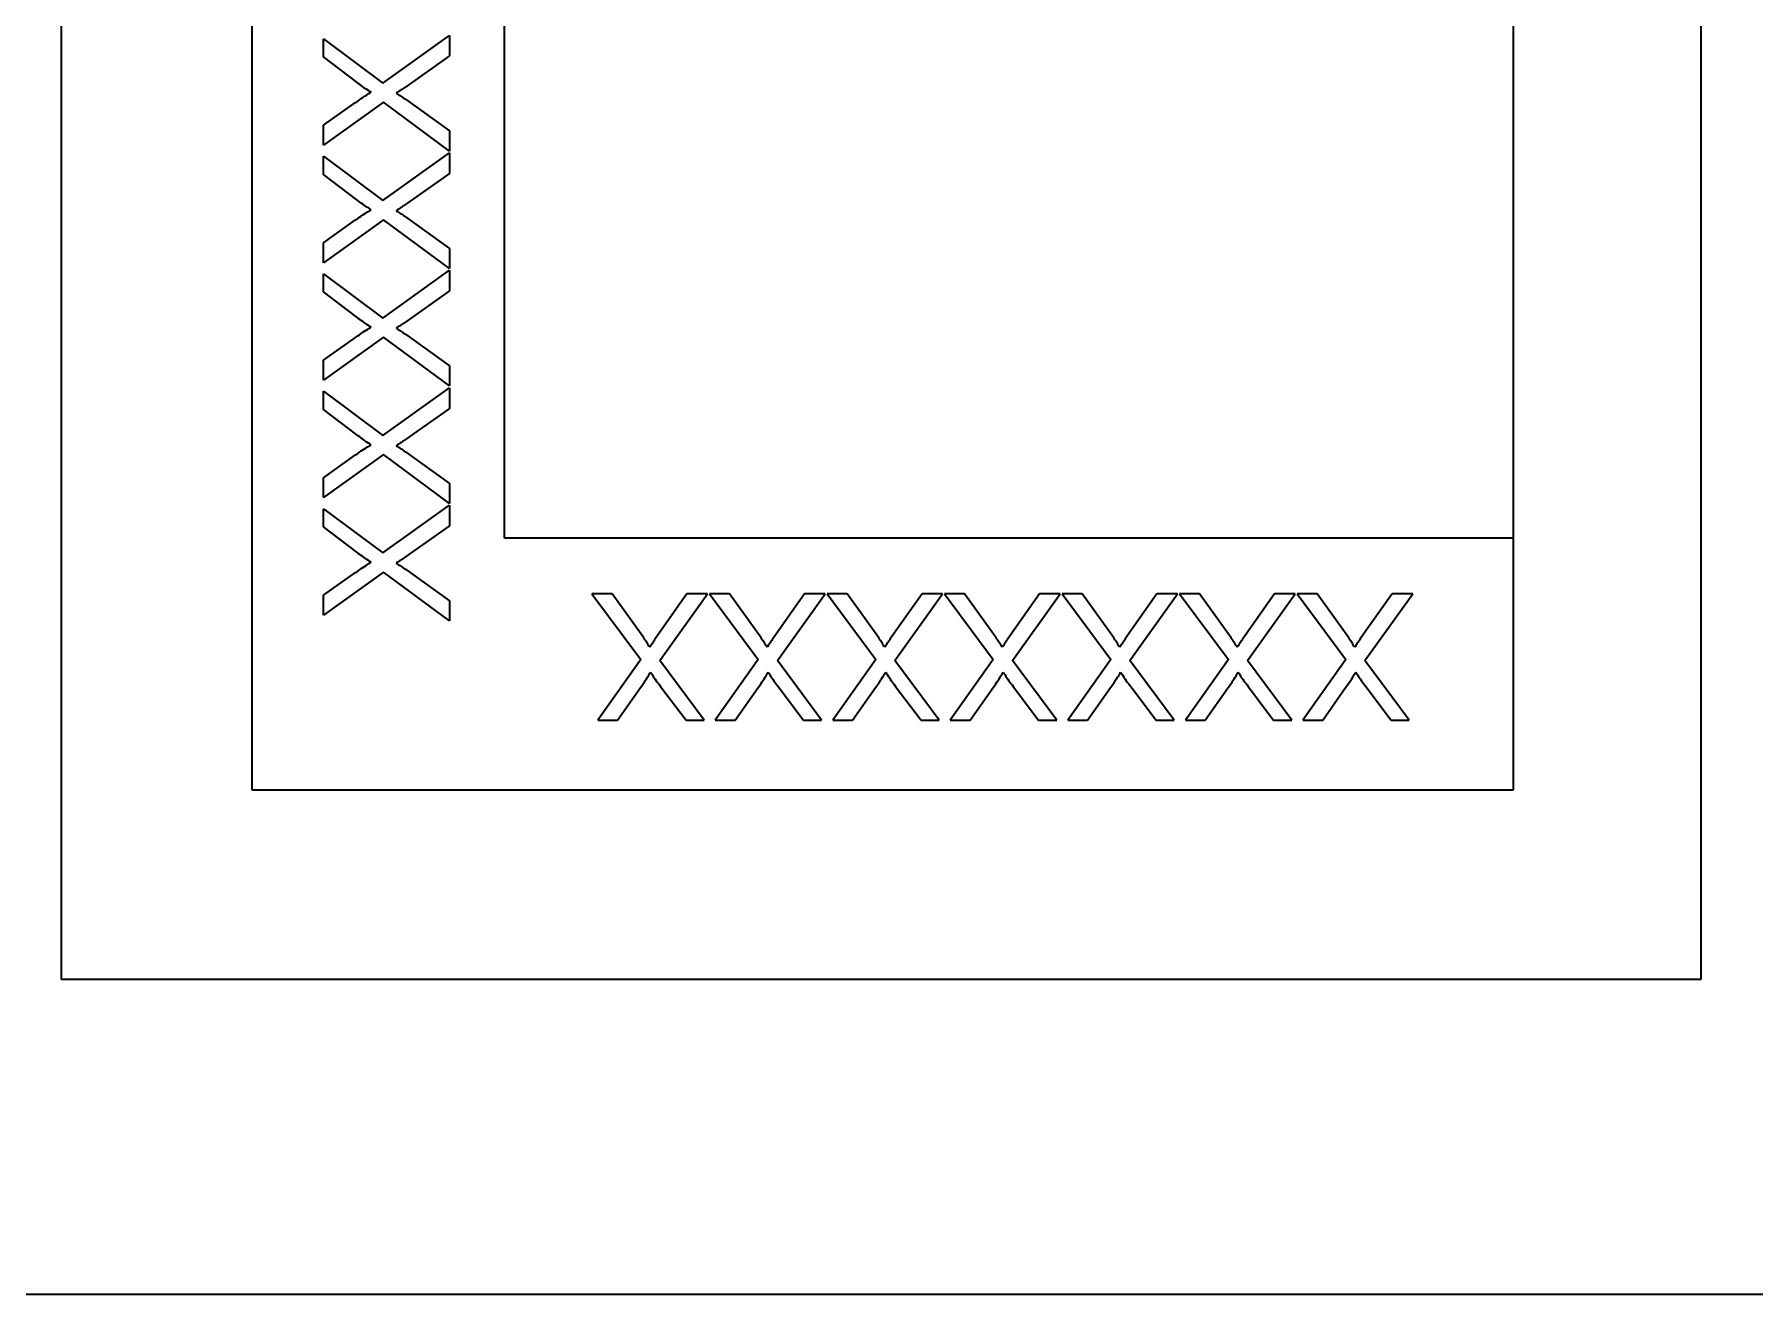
# Model space of a CAD drawing. Extents: x -1051 to 2563, y -231 to 775.
# Drawn here: x -625.56 to -611.92, y 139.98 to 149.98 of the extents above; entities that cross this region are included whole.
import ezdxf

# ---------------------------------------------------------------- set-up
doc = ezdxf.new("R2010")
doc.units = 0

msp = doc.modelspace()

# ---------------------------------------------------------------- linework, layer by layer
at = {"color": 7, "lineweight": 35, "ltscale": 0.375}
for p, q in [((-625.347, 142.483), (-625.347, 157.483)), ((-612.347, 157.483), (-612.347, 142.483))]:
    msp.add_line(p, q, dxfattribs=at)
at = {"color": 7, "lineweight": 35, "ltscale": 0.3}
msp.add_line((-623.835, 143.983), (-623.835, 155.983), dxfattribs=at)
at = {"color": 7, "lineweight": 35, "ltscale": 0.2}
for p, q in [((-621.835, 145.983), (-621.835, 153.983)), ((-613.835, 153.983), (-613.835, 145.983)), ((-613.835, 145.983), (-621.835, 145.983))]:
    msp.add_line(p, q, dxfattribs=at)
at = {"color": 7, "lineweight": 35, "ltscale": 0.003598}
for p, q in [((-623.27, 149.799), (-623.27, 149.943)), ((-623.27, 148.867), (-623.27, 149.011)), ((-623.27, 147.004), (-623.27, 147.148)), ((-623.27, 146.072), (-623.27, 146.216)), ((-619.463, 144.54), (-619.319, 144.54)), ((-617.599, 144.54), (-617.455, 144.54)), ((-616.667, 144.54), (-616.523, 144.54)), ((-614.804, 144.54), (-614.66, 144.54))]:
    msp.add_line(p, q, dxfattribs=at)
at = {"color": 7, "lineweight": 35, "ltscale": 0.014696}
for p, q in [((-623.27, 149.943), (-622.799, 149.592)), ((-623.27, 149.011), (-622.799, 148.66)), ((-623.27, 148.079), (-622.799, 147.728)), ((-623.27, 147.148), (-622.799, 146.796)), ((-623.27, 146.216), (-622.799, 145.865)), ((-619.319, 144.54), (-619.67, 145.012)), ((-616.523, 144.54), (-616.875, 145.012)), ((-614.66, 144.54), (-615.011, 145.012))]:
    msp.add_line(p, q, dxfattribs=at)
at = {"color": 7, "lineweight": 35, "ltscale": 0.016256}
for p, q in [((-622.799, 149.592), (-622.27, 149.97)), ((-622.799, 148.66), (-622.27, 149.038)), ((-622.799, 147.728), (-622.27, 148.107)), ((-622.799, 146.796), (-622.27, 147.175)), ((-622.799, 145.865), (-622.27, 146.243)), ((-620.602, 145.012), (-620.223, 145.54)), ((-617.806, 145.012), (-617.428, 145.54)), ((-615.943, 145.012), (-615.564, 145.54))]:
    msp.add_line(p, q, dxfattribs=at)
at = {"color": 7, "lineweight": 35, "ltscale": 0.004092}
for p, q in [((-622.27, 149.97), (-622.27, 149.807)), ((-622.27, 146.243), (-622.27, 146.079)), ((-620.223, 145.54), (-620.387, 145.54)), ((-619.291, 145.54), (-619.455, 145.54)), ((-618.36, 145.54), (-618.523, 145.54)), ((-617.428, 145.54), (-617.591, 145.54)), ((-616.496, 145.54), (-616.66, 145.54)), ((-615.564, 145.54), (-615.728, 145.54)), ((-614.632, 145.54), (-614.796, 145.54))]:
    msp.add_line(p, q, dxfattribs=at)
at = {"color": 7, "lineweight": 35, "ltscale": 0.008325}
for p, q in [((-623.005, 149.598), (-623.27, 149.799)), ((-623.005, 148.666), (-623.27, 148.867)), ((-623.005, 147.734), (-623.27, 147.935)), ((-623.005, 146.802), (-623.27, 147.004)), ((-623.005, 145.871), (-623.27, 146.072)), ((-620.596, 144.806), (-620.394, 144.54)), ((-615.937, 144.806), (-615.735, 144.54))]:
    msp.add_line(p, q, dxfattribs=at)
at = {"color": 7, "lineweight": 35, "ltscale": 0.010915}
for p, q in [((-622.27, 149.807), (-622.627, 149.555)), ((-622.27, 148.875), (-622.627, 148.623)), ((-622.27, 147.943), (-622.627, 147.691)), ((-622.27, 147.011), (-622.627, 146.759)), ((-622.27, 146.079), (-622.627, 145.828)), ((-620.387, 145.54), (-620.639, 145.184)), ((-619.455, 145.54), (-619.707, 145.184)), ((-618.523, 145.54), (-618.775, 145.184)), ((-617.591, 145.54), (-617.843, 145.184)), ((-616.66, 145.54), (-616.911, 145.184)), ((-615.728, 145.54), (-615.98, 145.184)), ((-614.796, 145.54), (-615.048, 145.184))]:
    msp.add_line(p, q, dxfattribs=at)
at = {"color": 7, "lineweight": 35, "ltscale": 0.000371865}
for p, q in [((-622.993, 149.589), (-623.005, 149.598)), ((-622.993, 148.657), (-623.005, 148.666))]:
    msp.add_line(p, q, dxfattribs=at)
at = {"color": 7, "lineweight": 35, "ltscale": 0.000366211}
msp.add_line((-622.981, 149.58), (-622.993, 149.589), dxfattribs=at)
at = {"color": 7, "lineweight": 35, "ltscale": 0.000359668}
msp.add_line((-622.97, 149.572), (-622.981, 149.58), dxfattribs=at)
at = {"color": 7, "lineweight": 35, "ltscale": 0.000356312}
for p, q in [((-622.958, 149.563), (-622.97, 149.572)), ((-622.958, 148.631), (-622.97, 148.64)), ((-622.958, 146.768), (-622.97, 146.776)), ((-622.958, 145.836), (-622.97, 145.844))]:
    msp.add_line(p, q, dxfattribs=at)
at = {"color": 7, "lineweight": 35, "ltscale": 0.000349046}
for p, q in [((-622.947, 149.555), (-622.958, 149.563)), ((-622.947, 148.623), (-622.958, 148.631)), ((-622.947, 147.692), (-622.958, 147.7))]:
    msp.add_line(p, q, dxfattribs=at)
at = {"color": 7, "lineweight": 35, "ltscale": 0.000344092}
for p, q in [((-622.935, 149.547), (-622.947, 149.555)), ((-622.935, 148.616), (-622.947, 148.623)), ((-622.935, 145.82), (-622.947, 145.828))]:
    msp.add_line(p, q, dxfattribs=at)
at = {"color": 7, "lineweight": 35, "ltscale": 0.000338141}
for p, q in [((-622.924, 149.54), (-622.935, 149.547)), ((-622.924, 148.608), (-622.935, 148.616)), ((-622.924, 147.676), (-622.935, 147.684))]:
    msp.add_line(p, q, dxfattribs=at)
at = {"color": 7, "lineweight": 35, "ltscale": 0.000331493}
msp.add_line((-622.931, 149.494), (-622.92, 149.501), dxfattribs=at)
at = {"color": 7, "lineweight": 35, "ltscale": 0.000333708}
for p, q in [((-622.913, 149.533), (-622.924, 149.54)), ((-622.913, 145.805), (-622.924, 145.813))]:
    msp.add_line(p, q, dxfattribs=at)
at = {"color": 7, "lineweight": 35, "ltscale": 0.000306389}
msp.add_line((-622.92, 149.501), (-622.91, 149.508), dxfattribs=at)
at = {"color": 7, "lineweight": 35, "ltscale": 0.00032783}
for p, q in [((-622.902, 149.525), (-622.913, 149.533)), ((-622.902, 148.594), (-622.913, 148.601))]:
    msp.add_line(p, q, dxfattribs=at)
at = {"color": 7, "lineweight": 35, "ltscale": 0.000282036}
for p, q in [((-622.91, 149.508), (-622.9, 149.514)), ((-622.91, 148.576), (-622.9, 148.582)), ((-622.91, 147.644), (-622.9, 147.65))]:
    msp.add_line(p, q, dxfattribs=at)
at = {"color": 7, "lineweight": 35, "ltscale": 0.000321788}
for p, q in [((-622.891, 149.519), (-622.902, 149.525)), ((-622.891, 148.587), (-622.902, 148.594)), ((-622.891, 147.655), (-622.902, 147.662)), ((-622.891, 146.723), (-622.902, 146.73)), ((-622.891, 145.792), (-622.902, 145.798))]:
    msp.add_line(p, q, dxfattribs=at)
at = {"color": 7, "lineweight": 35, "ltscale": 0.000256639}
for p, q in [((-622.9, 149.514), (-622.891, 149.519)), ((-622.9, 146.718), (-622.891, 146.723)), ((-622.9, 145.786), (-622.891, 145.792))]:
    msp.add_line(p, q, dxfattribs=at)
at = {"color": 7, "lineweight": 35, "ltscale": 0.000212126}
for p, q in [((-622.687, 149.516), (-622.694, 149.511)), ((-622.687, 148.584), (-622.694, 148.579)), ((-622.687, 147.652), (-622.694, 147.648)), ((-622.687, 146.72), (-622.694, 146.716)), ((-622.687, 145.789), (-622.694, 145.784))]:
    msp.add_line(p, q, dxfattribs=at)
at = {"color": 7, "lineweight": 35, "ltscale": 0.000311089}
for p, q in [((-622.694, 149.511), (-622.683, 149.505)), ((-622.694, 145.784), (-622.683, 145.778))]:
    msp.add_line(p, q, dxfattribs=at)
at = {"color": 7, "lineweight": 35, "ltscale": 0.000209338}
for p, q in [((-622.68, 149.52), (-622.687, 149.516)), ((-622.68, 145.793), (-622.687, 145.789))]:
    msp.add_line(p, q, dxfattribs=at)
at = {"color": 7, "lineweight": 35, "ltscale": 0.000290896}
msp.add_line((-622.683, 149.505), (-622.673, 149.499), dxfattribs=at)
at = {"color": 7, "lineweight": 35, "ltscale": 0.000206148}
for p, q in [((-622.673, 149.525), (-622.68, 149.52)), ((-622.673, 148.593), (-622.68, 148.588))]:
    msp.add_line(p, q, dxfattribs=at)
at = {"color": 7, "lineweight": 35, "ltscale": 0.000203165}
for p, q in [((-622.666, 149.529), (-622.673, 149.525)), ((-622.666, 145.802), (-622.673, 145.797))]:
    msp.add_line(p, q, dxfattribs=at)
at = {"color": 7, "lineweight": 35, "ltscale": 0.000269706}
msp.add_line((-622.673, 149.499), (-622.664, 149.493), dxfattribs=at)
at = {"color": 7, "lineweight": 35, "ltscale": 0.000200605}
for p, q in [((-622.659, 149.533), (-622.666, 149.529)), ((-622.659, 145.806), (-622.666, 145.802))]:
    msp.add_line(p, q, dxfattribs=at)
at = {"color": 7, "lineweight": 35, "ltscale": 0.000198702}
for p, q in [((-622.653, 149.538), (-622.659, 149.533)), ((-622.653, 146.742), (-622.659, 146.738))]:
    msp.add_line(p, q, dxfattribs=at)
at = {"color": 7, "lineweight": 35, "ltscale": 0.000195733}
for p, q in [((-622.646, 149.542), (-622.653, 149.538)), ((-622.646, 148.61), (-622.653, 148.606)), ((-622.646, 147.678), (-622.653, 147.674))]:
    msp.add_line(p, q, dxfattribs=at)
at = {"color": 7, "lineweight": 35, "ltscale": 0.000192981}
for p, q in [((-622.64, 149.546), (-622.646, 149.542)), ((-622.64, 147.683), (-622.646, 147.678)), ((-622.64, 145.819), (-622.646, 145.815))]:
    msp.add_line(p, q, dxfattribs=at)
at = {"color": 7, "lineweight": 35, "ltscale": 0.000190026}
for p, q in [((-622.633, 149.551), (-622.64, 149.546)), ((-622.633, 148.619), (-622.64, 148.615)), ((-622.633, 146.755), (-622.64, 146.751)), ((-622.633, 145.823), (-622.64, 145.819))]:
    msp.add_line(p, q, dxfattribs=at)
at = {"color": 7, "lineweight": 35, "ltscale": 0.000188335}
for p, q in [((-622.627, 149.555), (-622.633, 149.551)), ((-622.627, 148.623), (-622.633, 148.619)), ((-622.627, 147.691), (-622.633, 147.687)), ((-622.627, 146.759), (-622.633, 146.755)), ((-622.627, 145.828), (-622.633, 145.823))]:
    msp.add_line(p, q, dxfattribs=at)
at = {"color": 7, "lineweight": 35, "ltscale": 0.014697}
for p, q in [((-622.792, 149.44), (-623.27, 149.099)), ((-622.792, 148.508), (-623.27, 148.167)), ((-622.792, 147.577), (-623.27, 147.236)), ((-622.792, 146.645), (-623.27, 146.304)), ((-622.792, 145.713), (-623.27, 145.372)), ((-620.753, 145.019), (-621.094, 144.54)), ((-620.25, 144.54), (-620.602, 145.012)), ((-619.821, 145.019), (-620.162, 144.54)), ((-618.89, 145.019), (-619.231, 144.54)), ((-618.387, 144.54), (-618.738, 145.012)), ((-617.958, 145.019), (-618.299, 144.54)), ((-617.455, 144.54), (-617.806, 145.012)), ((-617.026, 145.019), (-617.367, 144.54)), ((-616.094, 145.019), (-616.435, 144.54)), ((-615.591, 144.54), (-615.943, 145.012)), ((-615.162, 145.019), (-615.504, 144.54))]:
    msp.add_line(p, q, dxfattribs=at)
at = {"color": 7, "lineweight": 35, "ltscale": 0.007854}
for p, q in [((-623.27, 149.257), (-623.014, 149.438)), ((-623.27, 148.325), (-623.014, 148.506)), ((-623.27, 147.393), (-623.014, 147.575)), ((-623.27, 146.461), (-623.014, 146.643)), ((-623.27, 145.53), (-623.014, 145.711)), ((-620.937, 144.54), (-620.755, 144.797)), ((-616.278, 144.54), (-616.096, 144.797))]:
    msp.add_line(p, q, dxfattribs=at)
at = {"color": 7, "lineweight": 35, "ltscale": 0.000476272}
for p, q in [((-623.014, 149.438), (-622.998, 149.449)), ((-623.014, 148.506), (-622.998, 148.517))]:
    msp.add_line(p, q, dxfattribs=at)
at = {"color": 7, "lineweight": 35, "ltscale": 0.000453333}
for p, q in [((-622.998, 149.449), (-622.983, 149.46)), ((-622.998, 148.517), (-622.983, 148.528)), ((-622.998, 145.722), (-622.983, 145.732))]:
    msp.add_line(p, q, dxfattribs=at)
at = {"color": 7, "lineweight": 35, "ltscale": 0.000427473}
for p, q in [((-622.983, 149.46), (-622.969, 149.469)), ((-622.983, 145.732), (-622.969, 145.742))]:
    msp.add_line(p, q, dxfattribs=at)
at = {"color": 7, "lineweight": 35, "ltscale": 0.00040332}
for p, q in [((-622.969, 149.469), (-622.956, 149.478)), ((-622.969, 148.537), (-622.956, 148.546)), ((-622.969, 147.606), (-622.956, 147.615)), ((-622.969, 146.674), (-622.956, 146.683)), ((-622.969, 145.742), (-622.956, 145.751))]:
    msp.add_line(p, q, dxfattribs=at)
at = {"color": 7, "lineweight": 35, "ltscale": 0.000380462}
msp.add_line((-622.956, 149.478), (-622.943, 149.487), dxfattribs=at)
at = {"color": 7, "lineweight": 35, "ltscale": 0.000353393}
for p, q in [((-622.943, 149.487), (-622.931, 149.494)), ((-622.943, 148.555), (-622.931, 148.563)), ((-622.943, 147.623), (-622.931, 147.631)), ((-622.943, 145.759), (-622.931, 145.767))]:
    msp.add_line(p, q, dxfattribs=at)
at = {"color": 7, "lineweight": 35, "ltscale": 0.016225}
for p, q in [((-622.27, 149.053), (-622.792, 149.44)), ((-622.27, 148.122), (-622.792, 148.508)), ((-622.27, 147.19), (-622.792, 147.577)), ((-622.27, 146.258), (-622.792, 146.645)), ((-622.27, 145.326), (-622.792, 145.713)), ((-621.14, 145.54), (-620.753, 145.019)), ((-619.276, 145.54), (-618.89, 145.019)), ((-618.345, 145.54), (-617.958, 145.019)), ((-617.413, 145.54), (-617.026, 145.019)), ((-616.481, 145.54), (-616.094, 145.019))]:
    msp.add_line(p, q, dxfattribs=at)
at = {"color": 7, "lineweight": 35, "ltscale": 0.00025232}
msp.add_line((-622.664, 149.493), (-622.656, 149.487), dxfattribs=at)
at = {"color": 7, "lineweight": 35, "ltscale": 0.000232425}
msp.add_line((-622.656, 149.487), (-622.648, 149.483), dxfattribs=at)
at = {"color": 7, "lineweight": 35, "ltscale": 0.000212265}
for p, q in [((-622.648, 149.483), (-622.641, 149.478)), ((-622.648, 145.755), (-622.641, 145.751))]:
    msp.add_line(p, q, dxfattribs=at)
at = {"color": 7, "lineweight": 35, "ltscale": 0.000192784}
for p, q in [((-622.641, 149.478), (-622.634, 149.474)), ((-622.641, 145.751), (-622.634, 145.747))]:
    msp.add_line(p, q, dxfattribs=at)
at = {"color": 7, "lineweight": 35, "ltscale": 0.000173726}
for p, q in [((-622.634, 149.474), (-622.628, 149.47)), ((-622.634, 145.747), (-622.628, 145.743))]:
    msp.add_line(p, q, dxfattribs=at)
at = {"color": 7, "lineweight": 35, "ltscale": 0.000154258}
for p, q in [((-622.628, 149.47), (-622.623, 149.466)), ((-622.628, 146.675), (-622.623, 146.671))]:
    msp.add_line(p, q, dxfattribs=at)
at = {"color": 7, "lineweight": 35, "ltscale": 0.000135012}
for p, q in [((-622.623, 149.466), (-622.619, 149.463)), ((-622.623, 148.535), (-622.619, 148.532)), ((-622.623, 147.603), (-622.619, 147.6)), ((-622.623, 146.671), (-622.619, 146.668))]:
    msp.add_line(p, q, dxfattribs=at)
at = {"color": 7, "lineweight": 35, "ltscale": 0.010739}
for p, q in [((-622.619, 149.463), (-622.27, 149.212)), ((-622.619, 148.532), (-622.27, 148.281)), ((-622.619, 147.6), (-622.27, 147.349)), ((-622.619, 146.668), (-622.27, 146.417)), ((-622.619, 145.736), (-622.27, 145.485)), ((-620.73, 145.192), (-620.981, 145.54)), ((-618.866, 145.192), (-619.117, 145.54)), ((-617.935, 145.192), (-618.186, 145.54)), ((-617.003, 145.192), (-617.254, 145.54)), ((-616.071, 145.192), (-616.322, 145.54))]:
    msp.add_line(p, q, dxfattribs=at)
at = {"color": 7, "lineweight": 35, "ltscale": 0.003939}
for p, q in [((-623.27, 149.099), (-623.27, 149.257)), ((-623.27, 148.167), (-623.27, 148.325)), ((-623.27, 147.236), (-623.27, 147.393)), ((-623.27, 146.304), (-623.27, 146.461)), ((-623.27, 145.372), (-623.27, 145.53))]:
    msp.add_line(p, q, dxfattribs=at)
at = {"color": 7, "lineweight": 35, "ltscale": 0.003973}
for p, q in [((-622.27, 149.212), (-622.27, 149.053)), ((-622.27, 148.281), (-622.27, 148.122)), ((-622.27, 147.349), (-622.27, 147.19)), ((-622.27, 146.417), (-622.27, 146.258)), ((-622.27, 145.485), (-622.27, 145.326)), ((-620.981, 145.54), (-621.14, 145.54)), ((-620.049, 145.54), (-620.208, 145.54)), ((-619.117, 145.54), (-619.276, 145.54)), ((-618.186, 145.54), (-618.345, 145.54)), ((-617.254, 145.54), (-617.413, 145.54)), ((-616.322, 145.54), (-616.481, 145.54)), ((-615.39, 145.54), (-615.549, 145.54))]:
    msp.add_line(p, q, dxfattribs=at)
at = {"color": 7, "lineweight": 35, "ltscale": 0.004093}
for p, q in [((-622.27, 149.038), (-622.27, 148.875)), ((-622.27, 148.107), (-622.27, 147.943)), ((-622.27, 147.175), (-622.27, 147.011))]:
    msp.add_line(p, q, dxfattribs=at)
at = {"color": 7, "lineweight": 35, "ltscale": 0.000365982}
for p, q in [((-622.981, 148.648), (-622.993, 148.657)), ((-622.981, 147.716), (-622.993, 147.725)), ((-622.981, 145.853), (-622.993, 145.862))]:
    msp.add_line(p, q, dxfattribs=at)
at = {"color": 7, "lineweight": 35, "ltscale": 0.000359894}
for p, q in [((-622.97, 148.64), (-622.981, 148.648)), ((-622.97, 147.708), (-622.981, 147.716)), ((-622.97, 146.776), (-622.981, 146.785)), ((-622.97, 145.844), (-622.981, 145.853))]:
    msp.add_line(p, q, dxfattribs=at)
at = {"color": 7, "lineweight": 35, "ltscale": 0.000380252}
for p, q in [((-622.956, 148.546), (-622.943, 148.555)), ((-622.956, 145.751), (-622.943, 145.759))]:
    msp.add_line(p, q, dxfattribs=at)
at = {"color": 7, "lineweight": 35, "ltscale": 0.000331696}
for p, q in [((-622.931, 148.563), (-622.92, 148.57)), ((-622.931, 146.699), (-622.92, 146.706)), ((-622.931, 145.767), (-622.92, 145.774))]:
    msp.add_line(p, q, dxfattribs=at)
at = {"color": 7, "lineweight": 35, "ltscale": 0.000333499}
for p, q in [((-622.913, 148.601), (-622.924, 148.608)), ((-622.913, 147.669), (-622.924, 147.676)), ((-622.913, 146.737), (-622.924, 146.744))]:
    msp.add_line(p, q, dxfattribs=at)
at = {"color": 7, "lineweight": 35, "ltscale": 0.000306189}
for p, q in [((-622.92, 148.57), (-622.91, 148.576)), ((-622.92, 147.638), (-622.91, 147.644)), ((-622.92, 146.706), (-622.91, 146.712)), ((-622.92, 145.774), (-622.91, 145.781)), ((-620.692, 144.891), (-620.686, 144.901)), ((-618.828, 144.891), (-618.822, 144.901)), ((-616.965, 144.891), (-616.958, 144.901)), ((-616.033, 144.891), (-616.027, 144.901))]:
    msp.add_line(p, q, dxfattribs=at)
at = {"color": 7, "lineweight": 35, "ltscale": 0.000256829}
for p, q in [((-622.9, 148.582), (-622.891, 148.587)), ((-622.9, 147.65), (-622.891, 147.655))]:
    msp.add_line(p, q, dxfattribs=at)
at = {"color": 7, "lineweight": 35, "ltscale": 0.000311288}
for p, q in [((-622.694, 148.579), (-622.683, 148.573)), ((-622.694, 147.648), (-622.683, 147.641)), ((-622.694, 146.716), (-622.683, 146.709))]:
    msp.add_line(p, q, dxfattribs=at)
at = {"color": 7, "lineweight": 35, "ltscale": 0.000209134}
for p, q in [((-622.68, 148.588), (-622.687, 148.584)), ((-622.68, 147.657), (-622.687, 147.652)), ((-622.68, 146.725), (-622.687, 146.72))]:
    msp.add_line(p, q, dxfattribs=at)
at = {"color": 7, "lineweight": 35, "ltscale": 0.000290695}
for p, q in [((-622.683, 148.573), (-622.673, 148.567)), ((-622.683, 145.778), (-622.673, 145.771))]:
    msp.add_line(p, q, dxfattribs=at)
at = {"color": 7, "lineweight": 35, "ltscale": 0.000203372}
for p, q in [((-622.666, 148.597), (-622.673, 148.593)), ((-622.666, 147.665), (-622.673, 147.661)), ((-622.666, 146.734), (-622.673, 146.729))]:
    msp.add_line(p, q, dxfattribs=at)
at = {"color": 7, "lineweight": 35, "ltscale": 0.000269908}
for p, q in [((-622.673, 148.567), (-622.664, 148.561)), ((-622.673, 145.771), (-622.664, 145.766))]:
    msp.add_line(p, q, dxfattribs=at)
at = {"color": 7, "lineweight": 35, "ltscale": 0.000200397}
for p, q in [((-622.659, 148.602), (-622.666, 148.597)), ((-622.659, 146.738), (-622.666, 146.734))]:
    msp.add_line(p, q, dxfattribs=at)
at = {"color": 7, "lineweight": 35, "ltscale": 0.000252117}
for p, q in [((-622.664, 148.561), (-622.656, 148.556)), ((-622.664, 145.766), (-622.656, 145.76))]:
    msp.add_line(p, q, dxfattribs=at)
at = {"color": 7, "lineweight": 35, "ltscale": 0.000198911}
for p, q in [((-622.653, 148.606), (-622.659, 148.602)), ((-622.653, 147.674), (-622.659, 147.67))]:
    msp.add_line(p, q, dxfattribs=at)
at = {"color": 7, "lineweight": 35, "ltscale": 0.000232628}
for p, q in [((-622.656, 148.556), (-622.648, 148.551)), ((-622.656, 145.76), (-622.648, 145.755))]:
    msp.add_line(p, q, dxfattribs=at)
at = {"color": 7, "lineweight": 35, "ltscale": 0.000212059}
for p, q in [((-622.648, 148.551), (-622.641, 148.546)), ((-622.648, 147.619), (-622.641, 147.614)), ((-622.648, 146.687), (-622.641, 146.683))]:
    msp.add_line(p, q, dxfattribs=at)
at = {"color": 7, "lineweight": 35, "ltscale": 0.000192769}
for p, q in [((-622.64, 148.615), (-622.646, 148.61)), ((-622.64, 146.751), (-622.646, 146.747))]:
    msp.add_line(p, q, dxfattribs=at)
at = {"color": 7, "lineweight": 35, "ltscale": 0.000192992}
for p, q in [((-622.641, 148.546), (-622.634, 148.542)), ((-622.641, 147.614), (-622.634, 147.61)), ((-622.641, 146.683), (-622.634, 146.678))]:
    msp.add_line(p, q, dxfattribs=at)
at = {"color": 7, "lineweight": 35, "ltscale": 0.000173516}
for p, q in [((-622.634, 148.542), (-622.628, 148.538)), ((-622.634, 147.61), (-622.628, 147.606)), ((-622.634, 146.678), (-622.628, 146.675))]:
    msp.add_line(p, q, dxfattribs=at)
at = {"color": 7, "lineweight": 35, "ltscale": 0.000427689}
for p, q in [((-622.983, 148.528), (-622.969, 148.537)), ((-622.983, 146.664), (-622.969, 146.674))]:
    msp.add_line(p, q, dxfattribs=at)
at = {"color": 7, "lineweight": 35, "ltscale": 0.00015447}
for p, q in [((-622.628, 148.538), (-622.623, 148.535)), ((-622.628, 147.606), (-622.623, 147.603))]:
    msp.add_line(p, q, dxfattribs=at)
at = {"color": 7, "lineweight": 35, "ltscale": 0.003599}
msp.add_line((-623.27, 147.935), (-623.27, 148.079), dxfattribs=at)
at = {"color": 7, "lineweight": 35, "ltscale": 0.000372096}
for p, q in [((-622.993, 147.725), (-623.005, 147.734)), ((-622.993, 145.862), (-623.005, 145.871))]:
    msp.add_line(p, q, dxfattribs=at)
at = {"color": 7, "lineweight": 35, "ltscale": 0.000453116}
for p, q in [((-622.998, 147.586), (-622.983, 147.596)), ((-622.998, 146.654), (-622.983, 146.664))]:
    msp.add_line(p, q, dxfattribs=at)
at = {"color": 7, "lineweight": 35, "ltscale": 0.000427905}
msp.add_line((-622.983, 147.596), (-622.969, 147.606), dxfattribs=at)
at = {"color": 7, "lineweight": 35, "ltscale": 0.00035609}
msp.add_line((-622.958, 147.7), (-622.97, 147.708), dxfattribs=at)
at = {"color": 7, "lineweight": 35, "ltscale": 0.000380042}
for p, q in [((-622.956, 147.615), (-622.943, 147.623)), ((-622.956, 146.683), (-622.943, 146.691))]:
    msp.add_line(p, q, dxfattribs=at)
at = {"color": 7, "lineweight": 35, "ltscale": 0.000344308}
for p, q in [((-622.935, 147.684), (-622.947, 147.692)), ((-622.935, 146.752), (-622.947, 146.76))]:
    msp.add_line(p, q, dxfattribs=at)
at = {"color": 7, "lineweight": 35, "ltscale": 0.000331899}
msp.add_line((-622.931, 147.631), (-622.92, 147.638), dxfattribs=at)
at = {"color": 7, "lineweight": 35, "ltscale": 0.000327625}
for p, q in [((-622.902, 147.662), (-622.913, 147.669)), ((-622.902, 146.73), (-622.913, 146.737)), ((-622.902, 145.798), (-622.913, 145.805))]:
    msp.add_line(p, q, dxfattribs=at)
at = {"color": 7, "lineweight": 35, "ltscale": 0.000290495}
for p, q in [((-622.683, 147.641), (-622.673, 147.635)), ((-622.683, 146.709), (-622.673, 146.703)), ((-620.689, 145.127), (-620.695, 145.137)), ((-619.757, 145.127), (-619.763, 145.137)), ((-617.893, 145.127), (-617.899, 145.137)), ((-616.03, 145.127), (-616.036, 145.137)), ((-615.098, 145.127), (-615.104, 145.137))]:
    msp.add_line(p, q, dxfattribs=at)
at = {"color": 7, "lineweight": 35, "ltscale": 0.000206353}
for p, q in [((-622.673, 147.661), (-622.68, 147.657)), ((-622.673, 146.729), (-622.68, 146.725)), ((-622.673, 145.797), (-622.68, 145.793))]:
    msp.add_line(p, q, dxfattribs=at)
at = {"color": 7, "lineweight": 35, "ltscale": 0.000270111}
for p, q in [((-622.673, 147.635), (-622.664, 147.629)), ((-622.673, 146.703), (-622.664, 146.697))]:
    msp.add_line(p, q, dxfattribs=at)
at = {"color": 7, "lineweight": 35, "ltscale": 0.000200188}
msp.add_line((-622.659, 147.67), (-622.666, 147.665), dxfattribs=at)
at = {"color": 7, "lineweight": 35, "ltscale": 0.000251914}
for p, q in [((-622.664, 147.629), (-622.656, 147.624)), ((-622.664, 146.697), (-622.656, 146.692))]:
    msp.add_line(p, q, dxfattribs=at)
at = {"color": 7, "lineweight": 35, "ltscale": 0.000232832}
for p, q in [((-622.656, 147.624), (-622.648, 147.619)), ((-622.656, 146.692), (-622.648, 146.687))]:
    msp.add_line(p, q, dxfattribs=at)
at = {"color": 7, "lineweight": 35, "ltscale": 0.000189811}
msp.add_line((-622.633, 147.687), (-622.64, 147.683), dxfattribs=at)
at = {"color": 7, "lineweight": 35, "ltscale": 0.000476492}
for p, q in [((-623.014, 147.575), (-622.998, 147.586)), ((-623.014, 146.643), (-622.998, 146.654)), ((-623.014, 145.711), (-622.998, 145.722))]:
    msp.add_line(p, q, dxfattribs=at)
at = {"color": 7, "lineweight": 35, "ltscale": 0.000372327}
msp.add_line((-622.993, 146.793), (-623.005, 146.802), dxfattribs=at)
at = {"color": 7, "lineweight": 35, "ltscale": 0.000365754}
msp.add_line((-622.981, 146.785), (-622.993, 146.793), dxfattribs=at)
at = {"color": 7, "lineweight": 35, "ltscale": 0.000348827}
for p, q in [((-622.947, 146.76), (-622.958, 146.768)), ((-622.947, 145.828), (-622.958, 145.836))]:
    msp.add_line(p, q, dxfattribs=at)
at = {"color": 7, "lineweight": 35, "ltscale": 0.000353601}
msp.add_line((-622.943, 146.691), (-622.931, 146.699), dxfattribs=at)
at = {"color": 7, "lineweight": 35, "ltscale": 0.000338353}
for p, q in [((-622.924, 146.744), (-622.935, 146.752)), ((-622.924, 145.813), (-622.935, 145.82))]:
    msp.add_line(p, q, dxfattribs=at)
at = {"color": 7, "lineweight": 35, "ltscale": 0.000282231}
for p, q in [((-622.91, 146.712), (-622.9, 146.718)), ((-622.91, 145.781), (-622.9, 145.786))]:
    msp.add_line(p, q, dxfattribs=at)
at = {"color": 7, "lineweight": 35, "ltscale": 0.000195943}
for p, q in [((-622.646, 146.747), (-622.653, 146.742)), ((-622.646, 145.815), (-622.653, 145.811))]:
    msp.add_line(p, q, dxfattribs=at)
at = {"color": 7, "lineweight": 35, "ltscale": 0.05}
msp.add_line((-613.835, 145.983), (-613.835, 143.983), dxfattribs=at)
at = {"color": 7, "lineweight": 35, "ltscale": 0.000198493}
msp.add_line((-622.653, 145.811), (-622.659, 145.806), dxfattribs=at)
at = {"color": 7, "lineweight": 35, "ltscale": 0.000154046}
msp.add_line((-622.628, 145.743), (-622.623, 145.739), dxfattribs=at)
at = {"color": 7, "lineweight": 35, "ltscale": 0.000135228}
msp.add_line((-622.623, 145.739), (-622.619, 145.736), dxfattribs=at)
at = {"color": 7, "lineweight": 35, "ltscale": 0.016224}
for p, q in [((-620.208, 145.54), (-619.821, 145.019)), ((-615.549, 145.54), (-615.162, 145.019))]:
    msp.add_line(p, q, dxfattribs=at)
at = {"color": 7, "lineweight": 35, "ltscale": 0.010738}
for p, q in [((-619.798, 145.192), (-620.049, 145.54)), ((-615.139, 145.192), (-615.39, 145.54))]:
    msp.add_line(p, q, dxfattribs=at)
at = {"color": 7, "lineweight": 35, "ltscale": 0.016255}
for p, q in [((-619.67, 145.012), (-619.291, 145.54)), ((-618.738, 145.012), (-618.36, 145.54)), ((-616.875, 145.012), (-616.496, 145.54)), ((-615.011, 145.012), (-614.632, 145.54))]:
    msp.add_line(p, q, dxfattribs=at)
at = {"color": 7, "lineweight": 35, "ltscale": 0.000134384}
for p, q in [((-620.727, 145.187), (-620.73, 145.192)), ((-619.795, 145.187), (-619.798, 145.192)), ((-618.863, 145.187), (-618.866, 145.192)), ((-617.932, 145.187), (-617.935, 145.192)), ((-617, 145.187), (-617.003, 145.192)), ((-616.068, 145.187), (-616.071, 145.192)), ((-615.136, 145.187), (-615.139, 145.192))]:
    msp.add_line(p, q, dxfattribs=at)
at = {"color": 7, "lineweight": 35, "ltscale": 0.000153729}
for p, q in [((-620.724, 145.182), (-620.727, 145.187)), ((-618.86, 145.182), (-618.863, 145.187)), ((-616.996, 145.182), (-617, 145.187)), ((-616.065, 145.182), (-616.068, 145.187))]:
    msp.add_line(p, q, dxfattribs=at)
at = {"color": 7, "lineweight": 35, "ltscale": 0.000173937}
for p, q in [((-620.72, 145.176), (-620.724, 145.182)), ((-618.856, 145.176), (-618.86, 145.182)), ((-616.061, 145.176), (-616.065, 145.182))]:
    msp.add_line(p, q, dxfattribs=at)
at = {"color": 7, "lineweight": 35, "ltscale": 0.000193312}
for p, q in [((-620.715, 145.17), (-620.72, 145.176)), ((-619.784, 145.17), (-619.788, 145.176)), ((-617.92, 145.17), (-617.924, 145.176)), ((-616.988, 145.17), (-616.993, 145.176)), ((-616.057, 145.17), (-616.061, 145.176)), ((-615.125, 145.17), (-615.129, 145.176))]:
    msp.add_line(p, q, dxfattribs=at)
at = {"color": 7, "lineweight": 35, "ltscale": 0.00021238}
for p, q in [((-620.711, 145.163), (-620.715, 145.17)), ((-619.779, 145.163), (-619.784, 145.17)), ((-617.916, 145.163), (-617.92, 145.17)), ((-616.984, 145.163), (-616.988, 145.17)), ((-616.052, 145.163), (-616.057, 145.17)), ((-615.12, 145.163), (-615.125, 145.17))]:
    msp.add_line(p, q, dxfattribs=at)
at = {"color": 7, "lineweight": 35, "ltscale": 0.000232102}
for p, q in [((-620.706, 145.155), (-620.711, 145.163)), ((-618.842, 145.155), (-618.847, 145.163)), ((-616.047, 145.155), (-616.052, 145.163))]:
    msp.add_line(p, q, dxfattribs=at)
at = {"color": 7, "lineweight": 35, "ltscale": 0.000251674}
for p, q in [((-620.701, 145.146), (-620.706, 145.155)), ((-618.837, 145.146), (-618.842, 145.155)), ((-616.973, 145.146), (-616.979, 145.155)), ((-616.042, 145.146), (-616.047, 145.155))]:
    msp.add_line(p, q, dxfattribs=at)
at = {"color": 7, "lineweight": 35, "ltscale": 0.000271405}
for p, q in [((-620.695, 145.137), (-620.701, 145.146)), ((-619.763, 145.137), (-619.769, 145.146)), ((-617.899, 145.137), (-617.905, 145.146)), ((-616.036, 145.137), (-616.042, 145.146)), ((-615.104, 145.137), (-615.11, 145.146))]:
    msp.add_line(p, q, dxfattribs=at)
at = {"color": 7, "lineweight": 35, "ltscale": 0.000206558}
for p, q in [((-620.669, 145.138), (-620.673, 145.131)), ((-619.737, 145.138), (-619.742, 145.131)), ((-617.873, 145.138), (-617.878, 145.131)), ((-616.942, 145.138), (-616.946, 145.131)), ((-616.01, 145.138), (-616.014, 145.131)), ((-615.078, 145.138), (-615.083, 145.131))]:
    msp.add_line(p, q, dxfattribs=at)
at = {"color": 7, "lineweight": 35, "ltscale": 0.000203808}
for p, q in [((-620.664, 145.145), (-620.669, 145.138)), ((-619.733, 145.145), (-619.737, 145.138)), ((-618.801, 145.145), (-618.805, 145.138)), ((-617.869, 145.145), (-617.873, 145.138)), ((-616.937, 145.145), (-616.942, 145.138)), ((-616.005, 145.145), (-616.01, 145.138)), ((-615.074, 145.145), (-615.078, 145.138))]:
    msp.add_line(p, q, dxfattribs=at)
at = {"color": 7, "lineweight": 35, "ltscale": 0.000200924}
for p, q in [((-620.66, 145.152), (-620.664, 145.145)), ((-619.728, 145.152), (-619.733, 145.145)), ((-618.797, 145.152), (-618.801, 145.145)), ((-617.865, 145.152), (-617.869, 145.145)), ((-616.933, 145.152), (-616.937, 145.145)), ((-616.001, 145.152), (-616.005, 145.145)), ((-615.069, 145.152), (-615.074, 145.145))]:
    msp.add_line(p, q, dxfattribs=at)
at = {"color": 7, "lineweight": 35, "ltscale": 0.000198174}
for p, q in [((-620.656, 145.158), (-620.66, 145.152)), ((-619.724, 145.158), (-619.728, 145.152)), ((-617.86, 145.158), (-617.865, 145.152)), ((-616.929, 145.158), (-616.933, 145.152)), ((-615.997, 145.158), (-616.001, 145.152)), ((-615.065, 145.158), (-615.069, 145.152))]:
    msp.add_line(p, q, dxfattribs=at)
at = {"color": 7, "lineweight": 35, "ltscale": 0.000195626}
for p, q in [((-620.651, 145.165), (-620.656, 145.158)), ((-619.72, 145.165), (-619.724, 145.158)), ((-617.856, 145.165), (-617.86, 145.158)), ((-616.924, 145.165), (-616.929, 145.158)), ((-615.992, 145.165), (-615.997, 145.158)), ((-615.061, 145.165), (-615.065, 145.158))]:
    msp.add_line(p, q, dxfattribs=at)
at = {"color": 7, "lineweight": 35, "ltscale": 0.000192557}
for p, q in [((-620.647, 145.171), (-620.651, 145.165)), ((-619.715, 145.171), (-619.72, 145.165)), ((-617.852, 145.171), (-617.856, 145.165)), ((-615.988, 145.171), (-615.992, 145.165)), ((-615.056, 145.171), (-615.061, 145.165))]:
    msp.add_line(p, q, dxfattribs=at)
at = {"color": 7, "lineweight": 35, "ltscale": 0.000190341}
for p, q in [((-620.643, 145.177), (-620.647, 145.171)), ((-619.711, 145.177), (-619.715, 145.171)), ((-618.779, 145.177), (-618.784, 145.171)), ((-617.847, 145.177), (-617.852, 145.171)), ((-616.916, 145.177), (-616.92, 145.171)), ((-615.984, 145.177), (-615.988, 145.171)), ((-615.052, 145.177), (-615.056, 145.171))]:
    msp.add_line(p, q, dxfattribs=at)
at = {"color": 7, "lineweight": 35, "ltscale": 0.000188137}
for p, q in [((-620.639, 145.184), (-620.643, 145.177)), ((-619.707, 145.184), (-619.711, 145.177)), ((-617.843, 145.184), (-617.847, 145.177)), ((-615.98, 145.184), (-615.984, 145.177)), ((-615.048, 145.184), (-615.052, 145.177))]:
    msp.add_line(p, q, dxfattribs=at)
at = {"color": 7, "lineweight": 35, "ltscale": 0.000154582}
for p, q in [((-619.792, 145.182), (-619.795, 145.187)), ((-617.928, 145.182), (-617.932, 145.187)), ((-615.133, 145.182), (-615.136, 145.187))]:
    msp.add_line(p, q, dxfattribs=at)
at = {"color": 7, "lineweight": 35, "ltscale": 0.000173098}
for p, q in [((-619.788, 145.176), (-619.792, 145.182)), ((-617.924, 145.176), (-617.928, 145.182)), ((-616.993, 145.176), (-616.996, 145.182)), ((-615.129, 145.176), (-615.133, 145.182))]:
    msp.add_line(p, q, dxfattribs=at)
at = {"color": 7, "lineweight": 35, "ltscale": 0.000232918}
for p, q in [((-619.774, 145.155), (-619.779, 145.163)), ((-617.911, 145.155), (-617.916, 145.163)), ((-616.979, 145.155), (-616.984, 145.163)), ((-615.115, 145.155), (-615.12, 145.163))]:
    msp.add_line(p, q, dxfattribs=at)
at = {"color": 7, "lineweight": 35, "ltscale": 0.000250863}
for p, q in [((-619.769, 145.146), (-619.774, 145.155)), ((-617.905, 145.146), (-617.911, 145.155)), ((-615.11, 145.146), (-615.115, 145.155))]:
    msp.add_line(p, q, dxfattribs=at)
at = {"color": 7, "lineweight": 35, "ltscale": 0.000192485}
msp.add_line((-618.852, 145.17), (-618.856, 145.176), dxfattribs=at)
at = {"color": 7, "lineweight": 35, "ltscale": 0.000213206}
msp.add_line((-618.847, 145.163), (-618.852, 145.17), dxfattribs=at)
at = {"color": 7, "lineweight": 35, "ltscale": 0.000270602}
for p, q in [((-618.831, 145.137), (-618.837, 145.146)), ((-616.968, 145.137), (-616.973, 145.146))]:
    msp.add_line(p, q, dxfattribs=at)
at = {"color": 7, "lineweight": 35, "ltscale": 0.000291299}
for p, q in [((-618.825, 145.127), (-618.831, 145.137)), ((-616.962, 145.127), (-616.968, 145.137))]:
    msp.add_line(p, q, dxfattribs=at)
at = {"color": 7, "lineweight": 35, "ltscale": 0.000205739}
msp.add_line((-618.805, 145.138), (-618.81, 145.131), dxfattribs=at)
at = {"color": 7, "lineweight": 35, "ltscale": 0.000199012}
msp.add_line((-618.792, 145.158), (-618.797, 145.152), dxfattribs=at)
at = {"color": 7, "lineweight": 35, "ltscale": 0.000194785}
msp.add_line((-618.788, 145.165), (-618.792, 145.158), dxfattribs=at)
at = {"color": 7, "lineweight": 35, "ltscale": 0.000193408}
for p, q in [((-618.784, 145.171), (-618.788, 145.165)), ((-616.92, 145.171), (-616.924, 145.165))]:
    msp.add_line(p, q, dxfattribs=at)
at = {"color": 7, "lineweight": 35, "ltscale": 0.000187275}
for p, q in [((-618.775, 145.184), (-618.779, 145.177)), ((-616.911, 145.184), (-616.916, 145.177))]:
    msp.add_line(p, q, dxfattribs=at)
at = {"color": 7, "lineweight": 35, "ltscale": 0.000309913}
for p, q in [((-620.682, 145.117), (-620.689, 145.127)), ((-618.819, 145.117), (-618.825, 145.127)), ((-616.955, 145.117), (-616.962, 145.127)), ((-616.023, 145.117), (-616.03, 145.127))]:
    msp.add_line(p, q, dxfattribs=at)
at = {"color": 7, "lineweight": 35, "ltscale": 0.000212207}
for p, q in [((-620.678, 145.124), (-620.682, 145.117)), ((-616.951, 145.124), (-616.955, 145.117)), ((-616.019, 145.124), (-616.023, 145.117))]:
    msp.add_line(p, q, dxfattribs=at)
at = {"color": 7, "lineweight": 35, "ltscale": 0.000208489}
for p, q in [((-620.673, 145.131), (-620.678, 145.124)), ((-619.742, 145.131), (-619.746, 145.124)), ((-617.878, 145.131), (-617.882, 145.124)), ((-616.014, 145.131), (-616.019, 145.124)), ((-615.083, 145.131), (-615.087, 145.124))]:
    msp.add_line(p, q, dxfattribs=at)
at = {"color": 7, "lineweight": 35, "ltscale": 0.000310712}
for p, q in [((-619.75, 145.117), (-619.757, 145.127)), ((-617.887, 145.117), (-617.893, 145.127)), ((-615.091, 145.117), (-615.098, 145.127))]:
    msp.add_line(p, q, dxfattribs=at)
at = {"color": 7, "lineweight": 35, "ltscale": 0.000211399}
for p, q in [((-619.746, 145.124), (-619.75, 145.117)), ((-618.814, 145.124), (-618.819, 145.117)), ((-617.882, 145.124), (-617.887, 145.117)), ((-615.087, 145.124), (-615.091, 145.117))]:
    msp.add_line(p, q, dxfattribs=at)
at = {"color": 7, "lineweight": 35, "ltscale": 0.000209308}
msp.add_line((-618.81, 145.131), (-618.814, 145.124), dxfattribs=at)
at = {"color": 7, "lineweight": 35, "ltscale": 0.000207678}
msp.add_line((-616.946, 145.131), (-616.951, 145.124), dxfattribs=at)
at = {"color": 7, "lineweight": 35, "ltscale": 0.000379087}
for p, q in [((-620.715, 144.855), (-620.707, 144.867)), ((-619.783, 144.855), (-619.775, 144.867)), ((-618.852, 144.855), (-618.843, 144.867)), ((-617.92, 144.855), (-617.911, 144.867)), ((-616.056, 144.855), (-616.048, 144.867)), ((-615.124, 144.855), (-615.116, 144.867))]:
    msp.add_line(p, q, dxfattribs=at)
at = {"color": 7, "lineweight": 35, "ltscale": 0.000354257}
for p, q in [((-620.707, 144.867), (-620.699, 144.879)), ((-618.843, 144.867), (-618.836, 144.879)), ((-616.98, 144.867), (-616.972, 144.879)), ((-616.048, 144.867), (-616.04, 144.879))]:
    msp.add_line(p, q, dxfattribs=at)
at = {"color": 7, "lineweight": 35, "ltscale": 0.000330931}
for p, q in [((-620.699, 144.879), (-620.692, 144.891)), ((-618.836, 144.879), (-618.828, 144.891)), ((-617.904, 144.879), (-617.897, 144.891)), ((-616.972, 144.879), (-616.965, 144.891)), ((-616.04, 144.879), (-616.033, 144.891))]:
    msp.add_line(p, q, dxfattribs=at)
at = {"color": 7, "lineweight": 35, "ltscale": 0.000282294}
for p, q in [((-620.686, 144.901), (-620.68, 144.911)), ((-617.89, 144.901), (-617.884, 144.911)), ((-616.027, 144.901), (-616.021, 144.911))]:
    msp.add_line(p, q, dxfattribs=at)
at = {"color": 7, "lineweight": 35, "ltscale": 0.000257589}
for p, q in [((-620.68, 144.911), (-620.675, 144.92)), ((-617.884, 144.911), (-617.879, 144.92)), ((-616.021, 144.911), (-616.016, 144.92))]:
    msp.add_line(p, q, dxfattribs=at)
at = {"color": 7, "lineweight": 35, "ltscale": 0.000322839}
for p, q in [((-620.675, 144.92), (-620.668, 144.909)), ((-618.811, 144.92), (-618.804, 144.909)), ((-617.879, 144.92), (-617.873, 144.909)), ((-616.016, 144.92), (-616.009, 144.909))]:
    msp.add_line(p, q, dxfattribs=at)
at = {"color": 7, "lineweight": 35, "ltscale": 0.000327537}
for p, q in [((-620.668, 144.909), (-620.661, 144.898)), ((-618.804, 144.909), (-618.797, 144.898)), ((-616.009, 144.909), (-616.002, 144.898))]:
    msp.add_line(p, q, dxfattribs=at)
at = {"color": 7, "lineweight": 35, "ltscale": 0.000333598}
for p, q in [((-620.661, 144.898), (-620.654, 144.886)), ((-618.797, 144.898), (-618.79, 144.886)), ((-616.934, 144.898), (-616.926, 144.886)), ((-616.002, 144.898), (-615.995, 144.886))]:
    msp.add_line(p, q, dxfattribs=at)
at = {"color": 7, "lineweight": 35, "ltscale": 0.000339199}
for p, q in [((-620.654, 144.886), (-620.646, 144.875)), ((-619.722, 144.886), (-619.714, 144.875)), ((-617.858, 144.886), (-617.851, 144.875)), ((-615.995, 144.886), (-615.987, 144.875)), ((-615.063, 144.886), (-615.055, 144.875))]:
    msp.add_line(p, q, dxfattribs=at)
at = {"color": 7, "lineweight": 35, "ltscale": 0.000343347}
for p, q in [((-620.646, 144.875), (-620.638, 144.864)), ((-617.851, 144.875), (-617.843, 144.864)), ((-615.987, 144.875), (-615.979, 144.864))]:
    msp.add_line(p, q, dxfattribs=at)
at = {"color": 7, "lineweight": 35, "ltscale": 0.000349578}
for p, q in [((-620.638, 144.864), (-620.63, 144.852)), ((-618.775, 144.864), (-618.767, 144.852)), ((-617.843, 144.864), (-617.835, 144.852)), ((-615.979, 144.864), (-615.971, 144.852))]:
    msp.add_line(p, q, dxfattribs=at)
at = {"color": 7, "lineweight": 35, "ltscale": 0.000355087}
for p, q in [((-619.775, 144.867), (-619.767, 144.879)), ((-617.911, 144.867), (-617.904, 144.879)), ((-615.116, 144.867), (-615.108, 144.879))]:
    msp.add_line(p, q, dxfattribs=at)
at = {"color": 7, "lineweight": 35, "ltscale": 0.000330118}
for p, q in [((-619.767, 144.879), (-619.76, 144.891)), ((-615.108, 144.879), (-615.101, 144.891))]:
    msp.add_line(p, q, dxfattribs=at)
at = {"color": 7, "lineweight": 35, "ltscale": 0.00030699}
for p, q in [((-619.76, 144.891), (-619.754, 144.901)), ((-615.101, 144.891), (-615.095, 144.901))]:
    msp.add_line(p, q, dxfattribs=at)
at = {"color": 7, "lineweight": 35, "ltscale": 0.000281514}
for p, q in [((-619.754, 144.901), (-619.748, 144.911)), ((-618.822, 144.901), (-618.816, 144.911)), ((-616.958, 144.901), (-616.953, 144.911)), ((-615.095, 144.901), (-615.089, 144.911))]:
    msp.add_line(p, q, dxfattribs=at)
at = {"color": 7, "lineweight": 35, "ltscale": 0.000258343}
for p, q in [((-619.748, 144.911), (-619.743, 144.92)), ((-618.816, 144.911), (-618.811, 144.92)), ((-616.953, 144.911), (-616.948, 144.92)), ((-615.089, 144.911), (-615.084, 144.92))]:
    msp.add_line(p, q, dxfattribs=at)
at = {"color": 7, "lineweight": 35, "ltscale": 0.000322034}
for p, q in [((-619.743, 144.92), (-619.736, 144.909)), ((-616.948, 144.92), (-616.941, 144.909)), ((-615.084, 144.92), (-615.077, 144.909))]:
    msp.add_line(p, q, dxfattribs=at)
at = {"color": 7, "lineweight": 35, "ltscale": 0.000328357}
for p, q in [((-619.736, 144.909), (-619.729, 144.898)), ((-617.873, 144.909), (-617.865, 144.898)), ((-616.941, 144.909), (-616.934, 144.898)), ((-615.077, 144.909), (-615.07, 144.898))]:
    msp.add_line(p, q, dxfattribs=at)
at = {"color": 7, "lineweight": 35, "ltscale": 0.000332763}
for p, q in [((-619.729, 144.898), (-619.722, 144.886)), ((-617.865, 144.898), (-617.858, 144.886)), ((-615.07, 144.898), (-615.063, 144.886))]:
    msp.add_line(p, q, dxfattribs=at)
at = {"color": 7, "lineweight": 35, "ltscale": 0.00034421}
for p, q in [((-619.714, 144.875), (-619.706, 144.864)), ((-618.782, 144.875), (-618.775, 144.864)), ((-616.919, 144.875), (-616.911, 144.864)), ((-615.055, 144.875), (-615.047, 144.864))]:
    msp.add_line(p, q, dxfattribs=at)
at = {"color": 7, "lineweight": 35, "ltscale": 0.000348701}
for p, q in [((-619.706, 144.864), (-619.698, 144.852)), ((-616.911, 144.864), (-616.903, 144.852)), ((-615.047, 144.864), (-615.039, 144.852))]:
    msp.add_line(p, q, dxfattribs=at)
at = {"color": 7, "lineweight": 35, "ltscale": 0.000338351}
for p, q in [((-618.79, 144.886), (-618.782, 144.875)), ((-616.926, 144.886), (-616.919, 144.875))]:
    msp.add_line(p, q, dxfattribs=at)
at = {"color": 7, "lineweight": 35, "ltscale": 0.000305393}
msp.add_line((-617.897, 144.891), (-617.89, 144.901), dxfattribs=at)
at = {"color": 7, "lineweight": 35, "ltscale": 0.00037993}
msp.add_line((-616.988, 144.855), (-616.98, 144.867), dxfattribs=at)
at = {"color": 7, "lineweight": 35, "ltscale": 0.000476896}
for p, q in [((-620.755, 144.797), (-620.744, 144.812)), ((-619.823, 144.797), (-619.812, 144.812)), ((-617.96, 144.797), (-617.949, 144.812)), ((-617.028, 144.797), (-617.017, 144.812)), ((-616.096, 144.797), (-616.085, 144.812)), ((-615.164, 144.797), (-615.154, 144.812))]:
    msp.add_line(p, q, dxfattribs=at)
at = {"color": 7, "lineweight": 35, "ltscale": 0.00045283}
for p, q in [((-620.744, 144.812), (-620.734, 144.827)), ((-617.017, 144.812), (-617.007, 144.827)), ((-616.085, 144.812), (-616.075, 144.827))]:
    msp.add_line(p, q, dxfattribs=at)
at = {"color": 7, "lineweight": 35, "ltscale": 0.000428534}
for p, q in [((-620.734, 144.827), (-620.724, 144.841)), ((-619.802, 144.827), (-619.792, 144.841)), ((-618.87, 144.827), (-618.861, 144.841)), ((-617.939, 144.827), (-617.929, 144.841)), ((-616.075, 144.827), (-616.065, 144.841)), ((-615.143, 144.827), (-615.133, 144.841))]:
    msp.add_line(p, q, dxfattribs=at)
at = {"color": 7, "lineweight": 35, "ltscale": 0.000403636}
for p, q in [((-620.724, 144.841), (-620.715, 144.855)), ((-619.792, 144.841), (-619.783, 144.855)), ((-618.861, 144.841), (-618.852, 144.855)), ((-617.929, 144.841), (-617.92, 144.855)), ((-616.997, 144.841), (-616.988, 144.855)), ((-616.065, 144.841), (-616.056, 144.855)), ((-615.133, 144.841), (-615.124, 144.855))]:
    msp.add_line(p, q, dxfattribs=at)
at = {"color": 7, "lineweight": 35, "ltscale": 0.000354405}
for p, q in [((-620.63, 144.852), (-620.622, 144.841)), ((-618.767, 144.852), (-618.758, 144.841)), ((-615.971, 144.852), (-615.963, 144.841))]:
    msp.add_line(p, q, dxfattribs=at)
at = {"color": 7, "lineweight": 35, "ltscale": 0.000360735}
for p, q in [((-620.622, 144.841), (-620.613, 144.829)), ((-618.758, 144.841), (-618.75, 144.829)), ((-616.895, 144.841), (-616.886, 144.829)), ((-615.963, 144.841), (-615.954, 144.829))]:
    msp.add_line(p, q, dxfattribs=at)
at = {"color": 7, "lineweight": 35, "ltscale": 0.000366516}
for p, q in [((-620.613, 144.829), (-620.605, 144.818)), ((-619.682, 144.829), (-619.673, 144.818)), ((-618.75, 144.829), (-618.741, 144.818)), ((-617.818, 144.829), (-617.809, 144.818)), ((-616.886, 144.829), (-616.877, 144.818)), ((-615.954, 144.829), (-615.946, 144.818)), ((-615.023, 144.829), (-615.014, 144.818))]:
    msp.add_line(p, q, dxfattribs=at)
at = {"color": 7, "lineweight": 35, "ltscale": 0.000372024}
for p, q in [((-620.605, 144.818), (-620.596, 144.806)), ((-619.673, 144.818), (-619.664, 144.806)), ((-617.809, 144.818), (-617.8, 144.806)), ((-615.946, 144.818), (-615.937, 144.806)), ((-615.014, 144.818), (-615.005, 144.806))]:
    msp.add_line(p, q, dxfattribs=at)
at = {"color": 7, "lineweight": 35, "ltscale": 0.007855}
for p, q in [((-620.005, 144.54), (-619.823, 144.797)), ((-619.073, 144.54), (-618.892, 144.797)), ((-618.141, 144.54), (-617.96, 144.797)), ((-617.21, 144.54), (-617.028, 144.797)), ((-615.346, 144.54), (-615.164, 144.797))]:
    msp.add_line(p, q, dxfattribs=at)
at = {"color": 7, "lineweight": 35, "ltscale": 0.000451958}
for p, q in [((-619.812, 144.812), (-619.802, 144.827)), ((-618.881, 144.812), (-618.87, 144.827)), ((-617.949, 144.812), (-617.939, 144.827)), ((-615.154, 144.812), (-615.143, 144.827))]:
    msp.add_line(p, q, dxfattribs=at)
at = {"color": 7, "lineweight": 35, "ltscale": 0.000355294}
for p, q in [((-619.698, 144.852), (-619.69, 144.841)), ((-617.835, 144.852), (-617.827, 144.841)), ((-616.903, 144.852), (-616.895, 144.841)), ((-615.039, 144.852), (-615.031, 144.841))]:
    msp.add_line(p, q, dxfattribs=at)
at = {"color": 7, "lineweight": 35, "ltscale": 0.000359833}
for p, q in [((-619.69, 144.841), (-619.682, 144.829)), ((-617.827, 144.841), (-617.818, 144.829)), ((-615.031, 144.841), (-615.023, 144.829))]:
    msp.add_line(p, q, dxfattribs=at)
at = {"color": 7, "lineweight": 35, "ltscale": 0.008326}
for p, q in [((-619.664, 144.806), (-619.463, 144.54)), ((-618.732, 144.806), (-618.531, 144.54)), ((-617.8, 144.806), (-617.599, 144.54)), ((-616.868, 144.806), (-616.667, 144.54)), ((-615.005, 144.806), (-614.804, 144.54))]:
    msp.add_line(p, q, dxfattribs=at)
at = {"color": 7, "lineweight": 35, "ltscale": 0.000477776}
msp.add_line((-618.892, 144.797), (-618.881, 144.812), dxfattribs=at)
at = {"color": 7, "lineweight": 35, "ltscale": 0.000371099}
for p, q in [((-618.741, 144.818), (-618.732, 144.806)), ((-616.877, 144.818), (-616.868, 144.806))]:
    msp.add_line(p, q, dxfattribs=at)
at = {"color": 7, "lineweight": 35, "ltscale": 0.000427672}
msp.add_line((-617.007, 144.827), (-616.997, 144.841), dxfattribs=at)
at = {"color": 7, "lineweight": 35, "ltscale": 0.00394}
for p, q in [((-621.094, 144.54), (-620.937, 144.54)), ((-620.162, 144.54), (-620.005, 144.54)), ((-618.299, 144.54), (-618.141, 144.54)), ((-616.435, 144.54), (-616.278, 144.54)), ((-615.504, 144.54), (-615.346, 144.54))]:
    msp.add_line(p, q, dxfattribs=at)
at = {"color": 7, "lineweight": 35, "ltscale": 0.0036}
for p, q in [((-620.394, 144.54), (-620.25, 144.54)), ((-618.531, 144.54), (-618.387, 144.54)), ((-615.735, 144.54), (-615.591, 144.54))]:
    msp.add_line(p, q, dxfattribs=at)
at = {"color": 7, "lineweight": 35, "ltscale": 0.003938}
for p, q in [((-619.231, 144.54), (-619.073, 144.54)), ((-617.367, 144.54), (-617.21, 144.54))]:
    msp.add_line(p, q, dxfattribs=at)
at = {"color": 7, "lineweight": 35, "ltscale": 0.25}
msp.add_line((-613.835, 143.983), (-623.835, 143.983), dxfattribs=at)
at = {"color": 7, "lineweight": 35, "ltscale": 0.325}
msp.add_line((-612.347, 142.483), (-625.347, 142.483), dxfattribs=at)
at = {"color": 7, "lineweight": 35}
msp.add_line((-610.512, 139.983), (-633.347, 139.983), dxfattribs=at)

doc.saveas('drawing.dxf')
